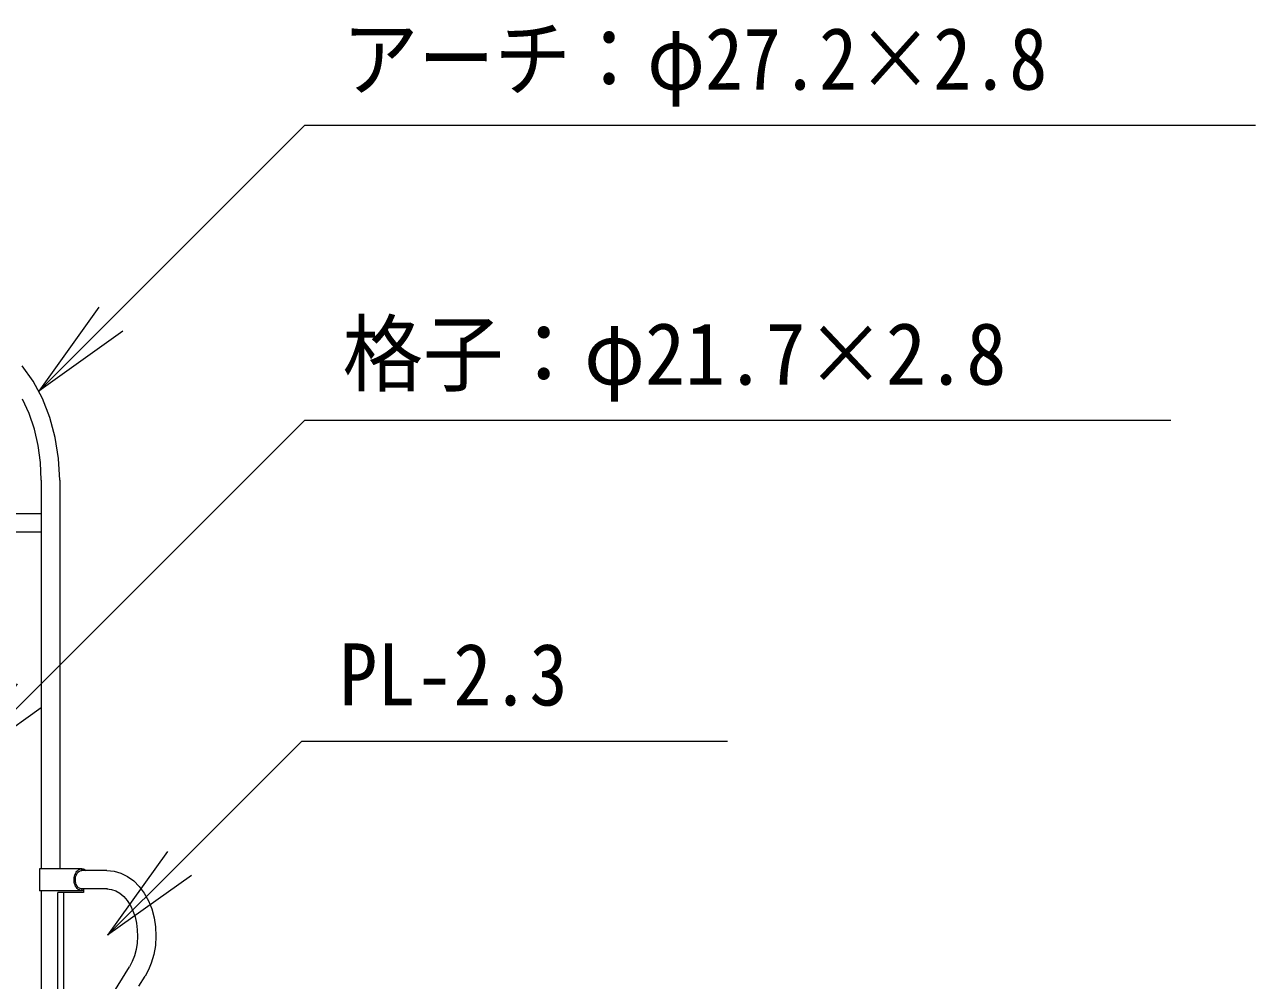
# Model space of a CAD drawing. Units: millimetres, scale not verified. Extents: x 0 to 420, y 0 to 297.
# Drawn here: x 117.47 to 153.79, y 108.12 to 136.33 of the extents above; entities that cross this region are included whole.
import ezdxf
from ezdxf.enums import TextEntityAlignment as Align

# ---------------------------------------------------------------- set-up
doc = ezdxf.new("R2010")
doc.units = ezdxf.units.MM
doc.header["$LTSCALE"] = 0.5
doc.layers.add('LY_5', color=2, linetype='Continuous', lineweight=18)
doc.layers.add('LY_6', color=7, linetype='Continuous', lineweight=0)
doc.styles.add('ＭＳ ゴシック', font='')
doc.styles.get('ＭＳ ゴシック').set_extended_font_data('MS Gothic')

# ---------------------------------------------------------------- blocks, each defined once
blk = doc.blocks.new('-003-_U3')
at = {"color": 7, "linetype": 'Continuous', "lineweight": 0}
for p, q in [((-1, 0.1667), (0, 0)), ((0, 0), (-1, 0)), ((-1, -0.1667), (0, 0))]:
    blk.add_line(p, q, dxfattribs=at)

msp = doc.modelspace()

# ---------------------------------------------------------------- linework, layer by layer
at = {"layer": 'LY_5', "color": 7, "lineweight": 0}
for p, q in [((117.7277, 125.8076), (117.4039, 126.2582)), ((118.002, 125.2983), (117.7277, 125.8076)), ((117.6056, 124.8567), (117.4095, 125.2839)), ((118.2213, 124.7406), (118.002, 125.2983)), ((117.7617, 124.3959), (117.6056, 124.8567)), ((118.3812, 124.1457), (118.2213, 124.7406)), ((117.8751, 123.9094), (117.7617, 124.3959)), ((117.9439, 123.4054), (117.8751, 123.9094)), ((118.4784, 123.5256), (118.3812, 124.1457)), ((118.511, 122.8927), (118.4784, 123.5256)), ((117.967, 122.8927), (117.9439, 123.4054)), ((117.967, 122.8927), (117.967, 111.4181)), ((118.511, 122.8927), (118.511, 111.4181)), ((119.9051, 111.3666), (119.1653, 111.3666)), ((119.9051, 111.3666), (120.1127, 111.3468)), ((120.1127, 111.3468), (120.3159, 111.2878)), ((120.3159, 111.2878), (120.5106, 111.1908)), ((120.5106, 111.1908), (120.6928, 111.0579)), ((117.967, 110.7711), (117.967, 105.3647)), ((119.9193, 110.8226), (119.1653, 110.8226)), ((119.9051, 110.8226), (120.0354, 110.8082)), ((120.0354, 110.8082), (120.163, 110.7655)), ((120.163, 110.7655), (120.2852, 110.6952)), ((120.6928, 111.0579), (120.8587, 110.8918)), ((120.8587, 110.8918), (121.0048, 110.6959)), ((120.2852, 110.6952), (120.3994, 110.5988)), ((120.3994, 110.5988), (120.5032, 110.4785)), ((120.5032, 110.4785), (120.5944, 110.3367)), ((121.0048, 110.6959), (121.1281, 110.4743)), ((121.1281, 110.4743), (121.2262, 110.2316)), ((120.5944, 110.3367), (120.6712, 110.1763)), ((120.6712, 110.1763), (120.7319, 110.0008)), ((121.2262, 110.2316), (121.2968, 109.9728)), ((120.7319, 110.0008), (120.7753, 109.8139)), ((120.7753, 109.8139), (120.8004, 109.6193)), ((121.2968, 109.9728), (121.3387, 109.7033)), ((121.3387, 109.7033), (121.3508, 109.4286)), ((120.8067, 109.4214), (120.794, 109.2241)), ((120.8004, 109.6193), (120.8067, 109.4214)), ((121.3508, 109.4286), (121.333, 109.1544)), ((120.7628, 109.0317), (120.7135, 108.8481)), ((120.794, 109.2241), (120.7628, 109.0317)), ((121.333, 109.1544), (121.2856, 108.8865)), ((120.6472, 108.6773), (120.5654, 108.5228)), ((120.7135, 108.8481), (120.6472, 108.6773)), ((121.2097, 108.6303), (121.1281, 108.4348)), ((121.2856, 108.8865), (121.2097, 108.6303)), ((118.561, 105.2544), (120.5654, 108.5228)), ((120.8491, 107.9572), (121.0299, 108.2532)), ((121.1281, 108.4348), (121.0299, 108.2532))]:
    msp.add_line(p, q, dxfattribs=at)
at = {"layer": 'LY_5'}
for p, q in [((112.5713, 121.9087), (117.967, 121.9087)), ((112.5713, 121.3647), (117.967, 121.3647)), ((117.9164, 111.4181), (117.9164, 110.7711)), ((119.1653, 111.4181), (117.9164, 111.4181)), ((118.9333, 111.1099), (118.9371, 111.1547)), ((118.9371, 111.1547), (118.9453, 111.1984)), ((118.9453, 111.1984), (118.9578, 111.24)), ((118.9578, 111.24), (118.9744, 111.2789)), ((118.973, 111.0946), (118.9747, 111.1301)), ((118.9744, 111.2789), (118.9947, 111.3141)), ((118.9747, 111.1301), (118.9796, 111.165)), ((118.9796, 111.165), (118.9876, 111.1987)), ((118.9876, 111.1987), (118.9988, 111.2306)), ((118.9947, 111.3141), (119.0183, 111.345)), ((118.9988, 111.2306), (119.0127, 111.2602)), ((119.0127, 111.2602), (119.0293, 111.2869)), ((119.0183, 111.345), (119.0448, 111.3711)), ((119.0293, 111.2869), (119.0483, 111.3104)), ((119.0448, 111.3711), (119.0736, 111.3918)), ((119.0483, 111.3104), (119.0692, 111.3301)), ((119.0692, 111.3301), (119.0917, 111.3459)), ((119.0736, 111.3918), (119.1042, 111.4067)), ((119.0917, 111.3459), (119.1156, 111.3573)), ((119.1042, 111.4067), (119.136, 111.4155)), ((119.1156, 111.3573), (119.1402, 111.3642)), ((119.136, 111.4155), (119.1684, 111.418)), ((119.1402, 111.3642), (119.1653, 111.3666)), ((119.1653, 111.3666), (119.1653, 111.4181)), ((119.1684, 111.418), (119.2007, 111.4143)), ((119.2007, 111.4143), (119.2324, 111.4043)), ((119.2324, 111.4043), (119.2627, 111.3883)), ((119.2627, 111.3883), (119.2911, 111.3666)), ((119.1653, 110.7711), (117.9164, 110.7711)), ((118.934, 111.0647), (118.9333, 111.1099)), ((118.9392, 111.0202), (118.934, 111.0647)), ((118.9489, 110.977), (118.9392, 111.0202)), ((118.9627, 110.9362), (118.9489, 110.977)), ((118.9806, 110.8985), (118.9627, 110.9362)), ((118.9747, 111.0591), (118.973, 111.0946)), ((118.9796, 111.0242), (118.9747, 111.0591)), ((118.9876, 110.9905), (118.9796, 111.0242)), ((119.002, 110.8646), (118.9806, 110.8985)), ((118.9988, 110.9586), (118.9876, 110.9905)), ((119.0127, 110.929), (118.9988, 110.9586)), ((119.0266, 110.8351), (119.002, 110.8646)), ((119.0293, 110.9022), (119.0127, 110.929)), ((119.0539, 110.8107), (119.0266, 110.8351)), ((119.0483, 110.8788), (119.0293, 110.9022)), ((119.0692, 110.859), (119.0483, 110.8788)), ((119.0833, 110.7919), (119.0539, 110.8107)), ((119.0917, 110.8433), (119.0692, 110.859)), ((119.1144, 110.7789), (119.0833, 110.7919)), ((119.1156, 110.8318), (119.0917, 110.8433)), ((119.1465, 110.7721), (119.1144, 110.7789)), ((119.1402, 110.8249), (119.1156, 110.8318)), ((119.1653, 110.8226), (119.1402, 110.8249)), ((119.1789, 110.7716), (119.1465, 110.7721)), ((119.1653, 110.8226), (119.1653, 110.7711)), ((119.2111, 110.7774), (119.1789, 110.7716)), ((119.2111, 110.8226), (119.2111, 110.7226)), ((118.6294, 110.7226), (118.4516, 110.7226)), ((118.4516, 105.2308), (118.4516, 110.7226)), ((119.2111, 110.7226), (118.5167, 110.7226)), ((118.6294, 105.3866), (118.6294, 110.7226))]:
    msp.add_line(p, q, dxfattribs=at)
at = {"layer": 'LY_6'}
for p, q in [((120.0152, 127.6388), (125.7412, 133.3647)), ((125.7412, 133.3647), (126.7412, 133.3647)), ((126.7412, 133.3647), (153.7881, 133.3647)), ((117.6075, 116.5232), (125.7412, 124.6569)), ((125.7412, 124.6569), (126.7412, 124.6569)), ((126.7412, 124.6569), (151.2974, 124.6569)), ((122.0406, 111.5759), (125.6535, 115.1888)), ((125.6535, 115.1888), (126.6535, 115.1888)), ((126.6535, 115.1888), (138.2178, 115.1888))]:
    msp.add_line(p, q, dxfattribs=at)

# ---------------------------------------------------------------- block references
at = {"layer": 'LY_6', "xscale": 3, "yscale": 3, "rotation": 225}
for p in [(117.8939, 125.5174), (115.4862, 114.4019), (119.9193, 109.4546)]:
    msp.add_blockref('-003-_U3', p, dxfattribs=at)

# ---------------------------------------------------------------- texts
at = {"layer": 'LY_6', "style": 'ＭＳ ゴシック'}
for s, width, p in [('アーチ：φ27.2×2.8', 0.9, (126.8426, 133.8647)), ('格子：φ21.7×2.8', 0.95, (126.8538, 125.1569)), ('PL-2.3', 0.9, (126.7602, 115.6888))]:
    msp.add_text(s, height=1.833, dxfattribs=dict(at, width=width)).set_placement(p, align=Align.BOTTOM_LEFT)

doc.saveas('drawing.dxf')
